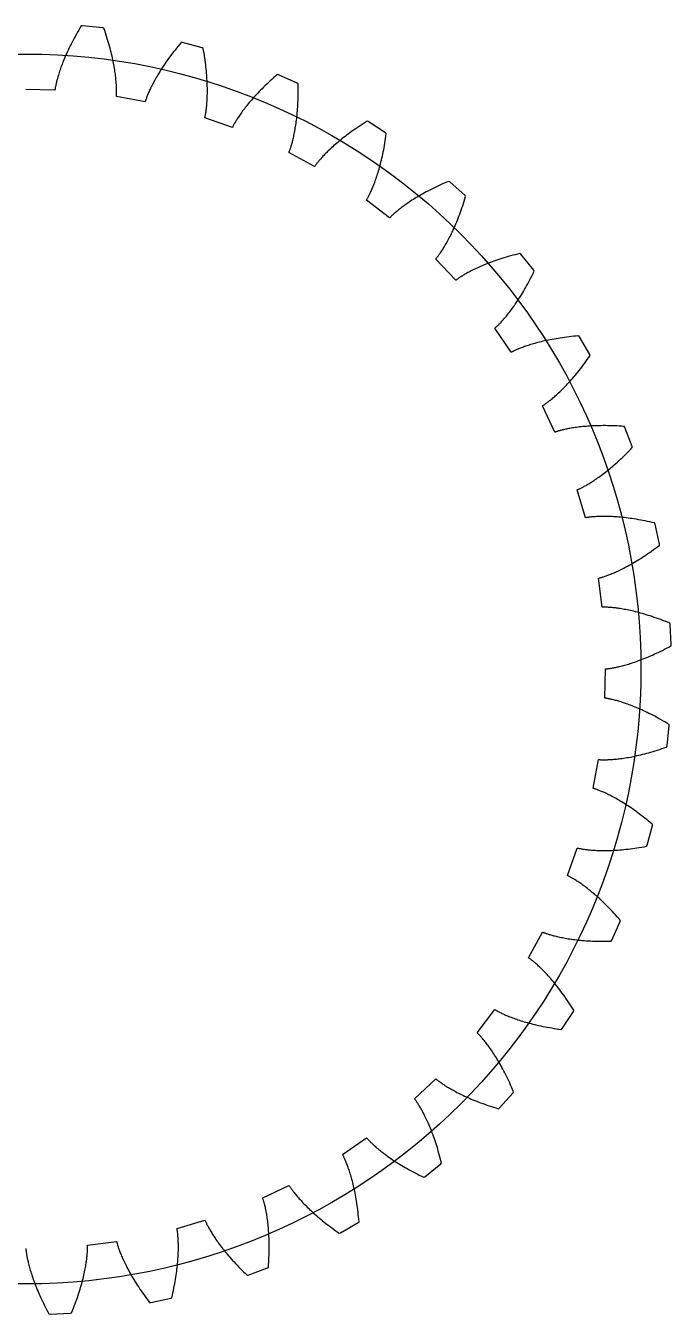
# Model space of a CAD drawing. Extents: x -15.8 to 33.6, y 149.1 to 198.4.
# Drawn here: x 8.93 to 33.6, y 149.07 to 198.35 of the extents above; entities that cross this region are included whole.
import ezdxf

# ---------------------------------------------------------------- set-up
doc = ezdxf.new("R2010")
doc.units = 0
doc.layers.get('0').update_dxf_attribs({"linetype": 'CONTINUOUS'})

msp = doc.modelspace()

# ---------------------------------------------------------------- linework, layer by layer
for points in [[(31.092, 173.751), (31.11, 173.756), (31.128, 173.757), (31.147, 173.759), (31.168, 173.761), (31.19, 173.764), (31.215, 173.767), (31.24, 173.771), (31.268, 173.775), (31.297, 173.779), (31.328, 173.784), (31.36, 173.79), (31.394, 173.796), (31.43, 173.803), (31.467, 173.81), (31.505, 173.818), (31.546, 173.827), (31.588, 173.836), (31.631, 173.847), (31.676, 173.858), (31.722, 173.869), (31.77, 173.882), (31.82, 173.895), (31.871, 173.91), (31.924, 173.925), (31.977, 173.941), (32.033, 173.959), (32.09, 173.977), (32.148, 173.996), (32.208, 174.016), (32.269, 174.038), (32.332, 174.06), (32.396, 174.084), (32.461, 174.109), (32.528, 174.135), (32.596, 174.162), (32.665, 174.19), (32.736, 174.22), (32.807, 174.251), (32.881, 174.283), (32.955, 174.316), (33.031, 174.351), (33.108, 174.387), (33.186, 174.425), (33.265, 174.464), (33.345, 174.505), (33.427, 174.547), (33.51, 174.59), (33.593, 174.635), (33.603, 174.679), (33.561, 175.461), (33.547, 175.504), (33.459, 175.54), (33.372, 175.574), (33.286, 175.607), (33.202, 175.639), (33.119, 175.669), (33.037, 175.698), (32.957, 175.726), (32.878, 175.753), (32.801, 175.778), (32.724, 175.802), (32.65, 175.825), (32.576, 175.847), (32.504, 175.868), (32.434, 175.888), (32.365, 175.907), (32.297, 175.924), (32.231, 175.941), (32.166, 175.957), (32.103, 175.971), (32.042, 175.985), (31.982, 175.998), (31.923, 176.01), (31.866, 176.021), (31.811, 176.032), (31.757, 176.041), (31.705, 176.05), (31.654, 176.058), (31.605, 176.066), (31.557, 176.072), (31.512, 176.079), (31.467, 176.084), (31.425, 176.089), (31.384, 176.093), (31.344, 176.097), (31.307, 176.101), (31.271, 176.104), (31.236, 176.106), (31.203, 176.108), (31.172, 176.11), (31.143, 176.111), (31.115, 176.112), (31.089, 176.113), (31.065, 176.113), (31.042, 176.114), (31.021, 176.114), (31.001, 176.114), (30.984, 176.113), (30.965, 176.116), (30.819, 177.218), (30.836, 177.226), (30.853, 177.23), (30.872, 177.235), (30.892, 177.241), (30.914, 177.247), (30.938, 177.254), (30.963, 177.261), (30.989, 177.269), (31.017, 177.278), (31.047, 177.288), (31.078, 177.299), (31.11, 177.31), (31.144, 177.322), (31.18, 177.335), (31.217, 177.349), (31.255, 177.364), (31.295, 177.38), (31.336, 177.397), (31.379, 177.415), (31.423, 177.434), (31.469, 177.454), (31.515, 177.475), (31.564, 177.497), (31.613, 177.521), (31.664, 177.545), (31.716, 177.571), (31.769, 177.598), (31.824, 177.626), (31.88, 177.655), (31.937, 177.686), (31.995, 177.718), (32.055, 177.751), (32.115, 177.786), (32.177, 177.822), (32.24, 177.859), (32.304, 177.898), (32.369, 177.938), (32.435, 177.98), (32.502, 178.024), (32.571, 178.068), (32.64, 178.115), (32.71, 178.162), (32.781, 178.212), (32.854, 178.263), (32.927, 178.315), (33.001, 178.37), (33.076, 178.426), (33.151, 178.483), (33.154, 178.528), (32.99, 179.294), (32.969, 179.334), (32.877, 179.355), (32.786, 179.376), (32.696, 179.395), (32.608, 179.413), (32.521, 179.43), (32.436, 179.446), (32.352, 179.461), (32.27, 179.475), (32.189, 179.488), (32.11, 179.5), (32.033, 179.511), (31.957, 179.521), (31.883, 179.531), (31.81, 179.539), (31.739, 179.547), (31.669, 179.554), (31.602, 179.56), (31.535, 179.565), (31.471, 179.57), (31.408, 179.574), (31.346, 179.577), (31.287, 179.58), (31.229, 179.582), (31.172, 179.583), (31.118, 179.585), (31.065, 179.585), (31.013, 179.585), (30.964, 179.585), (30.916, 179.584), (30.869, 179.583), (30.825, 179.582), (30.782, 179.58), (30.741, 179.578), (30.701, 179.575), (30.663, 179.573), (30.627, 179.57), (30.593, 179.567), (30.56, 179.564), (30.529, 179.561), (30.5, 179.558), (30.472, 179.554), (30.447, 179.551), (30.422, 179.548), (30.4, 179.544), (30.379, 179.541), (30.36, 179.538), (30.343, 179.535), (30.324, 179.535), (30.007, 180.6), (30.023, 180.611), (30.039, 180.618), (30.057, 180.625), (30.076, 180.634), (30.096, 180.644), (30.119, 180.654), (30.142, 180.665), (30.167, 180.678), (30.193, 180.691), (30.221, 180.705), (30.25, 180.72), (30.28, 180.737), (30.312, 180.754), (30.345, 180.773), (30.379, 180.792), (30.415, 180.813), (30.452, 180.835), (30.49, 180.858), (30.529, 180.882), (30.57, 180.908), (30.612, 180.935), (30.655, 180.963), (30.699, 180.993), (30.744, 181.023), (30.79, 181.055), (30.838, 181.089), (30.886, 181.124), (30.936, 181.16), (30.986, 181.198), (31.038, 181.237), (31.09, 181.278), (31.144, 181.32), (31.198, 181.364), (31.254, 181.409), (31.31, 181.456), (31.367, 181.504), (31.425, 181.554), (31.484, 181.606), (31.544, 181.659), (31.604, 181.714), (31.665, 181.771), (31.727, 181.829), (31.79, 181.889), (31.853, 181.95), (31.917, 182.014), (31.982, 182.079), (32.047, 182.146), (32.113, 182.215), (32.108, 182.259), (31.827, 182.99), (31.8, 183.026), (31.705, 183.033), (31.612, 183.039), (31.52, 183.044), (31.43, 183.048), (31.342, 183.052), (31.255, 183.054), (31.17, 183.056), (31.087, 183.057), (31.006, 183.057), (30.926, 183.056), (30.847, 183.055), (30.771, 183.053), (30.696, 183.051), (30.623, 183.048), (30.551, 183.044), (30.482, 183.04), (30.414, 183.035), (30.347, 183.03), (30.283, 183.025), (30.22, 183.019), (30.159, 183.013), (30.099, 183.006), (30.042, 182.999), (29.986, 182.992), (29.932, 182.984), (29.879, 182.977), (29.829, 182.969), (29.78, 182.961), (29.732, 182.952), (29.687, 182.944), (29.643, 182.936), (29.601, 182.927), (29.561, 182.919), (29.522, 182.91), (29.485, 182.902), (29.45, 182.893), (29.416, 182.885), (29.385, 182.877), (29.354, 182.869), (29.326, 182.861), (29.299, 182.854), (29.274, 182.846), (29.251, 182.839), (29.229, 182.832), (29.209, 182.826), (29.191, 182.82), (29.174, 182.814), (29.156, 182.811), (28.676, 183.814), (28.69, 183.826), (28.705, 183.836), (28.721, 183.846), (28.739, 183.858), (28.758, 183.871), (28.778, 183.884), (28.799, 183.899), (28.822, 183.915), (28.846, 183.932), (28.871, 183.951), (28.897, 183.97), (28.925, 183.991), (28.953, 184.013), (28.983, 184.037), (29.014, 184.062), (29.046, 184.088), (29.079, 184.115), (29.113, 184.144), (29.148, 184.174), (29.184, 184.206), (29.221, 184.239), (29.259, 184.273), (29.298, 184.309), (29.338, 184.347), (29.378, 184.386), (29.42, 184.426), (29.462, 184.468), (29.506, 184.512), (29.55, 184.557), (29.595, 184.604), (29.64, 184.653), (29.686, 184.703), (29.733, 184.754), (29.781, 184.808), (29.829, 184.863), (29.878, 184.919), (29.928, 184.978), (29.978, 185.038), (30.028, 185.1), (30.079, 185.164), (30.131, 185.229), (30.183, 185.296), (30.235, 185.365), (30.288, 185.436), (30.341, 185.509), (30.395, 185.583), (30.449, 185.659), (30.503, 185.738), (30.492, 185.781), (30.099, 186.459), (30.067, 186.49), (29.973, 186.482), (29.88, 186.474), (29.788, 186.464), (29.699, 186.454), (29.611, 186.444), (29.525, 186.433), (29.441, 186.421), (29.359, 186.409), (29.278, 186.396), (29.199, 186.383), (29.122, 186.37), (29.047, 186.356), (28.973, 186.342), (28.901, 186.327), (28.831, 186.313), (28.763, 186.298), (28.697, 186.282), (28.632, 186.267), (28.569, 186.252), (28.508, 186.236), (28.449, 186.22), (28.391, 186.204), (28.335, 186.188), (28.281, 186.173), (28.229, 186.157), (28.178, 186.141), (28.129, 186.125), (28.082, 186.109), (28.037, 186.094), (27.993, 186.079), (27.951, 186.063), (27.911, 186.048), (27.872, 186.034), (27.835, 186.019), (27.8, 186.005), (27.767, 185.991), (27.735, 185.978), (27.705, 185.965), (27.677, 185.952), (27.65, 185.94), (27.624, 185.929), (27.601, 185.917), (27.579, 185.907), (27.559, 185.897), (27.54, 185.887), (27.523, 185.878), (27.507, 185.87), (27.489, 185.864), (26.859, 186.78), (26.87, 186.794), (26.884, 186.806), (26.898, 186.819), (26.914, 186.833), (26.93, 186.848), (26.948, 186.865), (26.967, 186.883), (26.987, 186.902), (27.008, 186.923), (27.03, 186.945), (27.053, 186.969), (27.076, 186.994), (27.101, 187.02), (27.127, 187.048), (27.153, 187.077), (27.181, 187.108), (27.209, 187.14), (27.238, 187.174), (27.268, 187.209), (27.299, 187.246), (27.33, 187.285), (27.362, 187.325), (27.395, 187.366), (27.429, 187.41), (27.463, 187.454), (27.498, 187.501), (27.533, 187.549), (27.569, 187.599), (27.605, 187.651), (27.642, 187.704), (27.68, 187.759), (27.718, 187.815), (27.756, 187.874), (27.794, 187.934), (27.834, 187.996), (27.873, 188.06), (27.913, 188.125), (27.953, 188.192), (27.993, 188.261), (28.033, 188.332), (28.074, 188.405), (28.115, 188.479), (28.156, 188.556), (28.197, 188.634), (28.238, 188.714), (28.28, 188.796), (28.321, 188.88), (28.362, 188.965), (28.344, 189.006), (27.851, 189.615), (27.814, 189.641), (27.722, 189.618), (27.631, 189.595), (27.543, 189.571), (27.456, 189.547), (27.371, 189.523), (27.288, 189.499), (27.206, 189.474), (27.127, 189.449), (27.049, 189.424), (26.973, 189.399), (26.899, 189.374), (26.827, 189.348), (26.757, 189.323), (26.688, 189.297), (26.621, 189.272), (26.556, 189.246), (26.493, 189.221), (26.431, 189.196), (26.372, 189.171), (26.314, 189.146), (26.258, 189.121), (26.203, 189.096), (26.15, 189.072), (26.099, 189.047), (26.05, 189.024), (26.003, 189), (25.957, 188.977), (25.913, 188.954), (25.871, 188.932), (25.83, 188.91), (25.791, 188.888), (25.753, 188.867), (25.718, 188.846), (25.683, 188.826), (25.651, 188.807), (25.62, 188.788), (25.591, 188.77), (25.563, 188.752), (25.537, 188.735), (25.512, 188.719), (25.489, 188.704), (25.468, 188.689), (25.448, 188.675), (25.429, 188.662), (25.412, 188.65), (25.397, 188.638), (25.382, 188.627), (25.366, 188.619), (24.6, 189.425), (24.609, 189.441), (24.62, 189.454), (24.632, 189.469), (24.646, 189.486), (24.66, 189.504), (24.675, 189.523), (24.69, 189.544), (24.707, 189.566), (24.724, 189.59), (24.743, 189.615), (24.762, 189.642), (24.781, 189.67), (24.802, 189.7), (24.823, 189.731), (24.844, 189.765), (24.867, 189.799), (24.89, 189.836), (24.913, 189.873), (24.937, 189.913), (24.962, 189.954), (24.987, 189.997), (25.012, 190.042), (25.038, 190.088), (25.064, 190.136), (25.091, 190.186), (25.118, 190.237), (25.145, 190.29), (25.173, 190.345), (25.201, 190.402), (25.229, 190.46), (25.257, 190.52), (25.286, 190.582), (25.315, 190.646), (25.343, 190.711), (25.372, 190.778), (25.401, 190.847), (25.43, 190.918), (25.459, 190.991), (25.488, 191.065), (25.517, 191.142), (25.546, 191.22), (25.575, 191.3), (25.603, 191.382), (25.632, 191.465), (25.66, 191.551), (25.688, 191.638), (25.716, 191.728), (25.743, 191.819), (25.719, 191.856), (25.136, 192.38), (25.096, 192.4), (25.008, 192.363), (24.922, 192.326), (24.839, 192.289), (24.757, 192.252), (24.676, 192.215), (24.598, 192.177), (24.522, 192.14), (24.447, 192.103), (24.374, 192.066), (24.303, 192.03), (24.234, 191.993), (24.167, 191.957), (24.101, 191.92), (24.037, 191.885), (23.975, 191.849), (23.915, 191.814), (23.856, 191.779), (23.8, 191.744), (23.745, 191.71), (23.691, 191.676), (23.64, 191.643), (23.59, 191.61), (23.542, 191.577), (23.495, 191.546), (23.45, 191.514), (23.407, 191.484), (23.365, 191.454), (23.325, 191.424), (23.287, 191.395), (23.25, 191.367), (23.215, 191.34), (23.181, 191.313), (23.149, 191.287), (23.119, 191.262), (23.09, 191.238), (23.062, 191.215), (23.036, 191.192), (23.011, 191.17), (22.988, 191.149), (22.966, 191.13), (22.946, 191.111), (22.927, 191.093), (22.91, 191.076), (22.893, 191.06), (22.878, 191.045), (22.865, 191.031), (22.853, 191.019), (22.837, 191.008), (21.955, 191.684), (21.961, 191.701), (21.97, 191.716), (21.98, 191.733), (21.991, 191.751), (22.002, 191.771), (22.013, 191.792), (22.026, 191.815), (22.039, 191.84), (22.052, 191.866), (22.066, 191.894), (22.081, 191.923), (22.096, 191.954), (22.111, 191.987), (22.127, 192.022), (22.143, 192.058), (22.16, 192.095), (22.177, 192.135), (22.194, 192.176), (22.212, 192.219), (22.229, 192.263), (22.247, 192.31), (22.266, 192.358), (22.284, 192.407), (22.302, 192.459), (22.321, 192.512), (22.34, 192.567), (22.358, 192.624), (22.377, 192.682), (22.396, 192.743), (22.414, 192.805), (22.433, 192.868), (22.452, 192.934), (22.47, 193.001), (22.488, 193.071), (22.506, 193.141), (22.524, 193.214), (22.541, 193.289), (22.559, 193.365), (22.576, 193.443), (22.592, 193.523), (22.609, 193.605), (22.624, 193.688), (22.64, 193.774), (22.655, 193.861), (22.669, 193.95), (22.683, 194.04), (22.697, 194.133), (22.709, 194.227), (22.68, 194.26), (22.022, 194.686), (21.979, 194.7), (21.899, 194.65), (21.82, 194.6), (21.743, 194.55), (21.667, 194.5), (21.594, 194.451), (21.523, 194.402), (21.453, 194.354), (21.385, 194.305), (21.319, 194.258), (21.254, 194.21), (21.192, 194.163), (21.131, 194.117), (21.072, 194.071), (21.014, 194.025), (20.959, 193.98), (20.905, 193.936), (20.852, 193.892), (20.802, 193.849), (20.753, 193.807), (20.705, 193.765), (20.66, 193.724), (20.616, 193.684), (20.573, 193.644), (20.532, 193.606), (20.493, 193.568), (20.455, 193.531), (20.418, 193.494), (20.383, 193.459), (20.35, 193.425), (20.318, 193.391), (20.288, 193.359), (20.259, 193.327), (20.231, 193.296), (20.205, 193.267), (20.18, 193.238), (20.156, 193.211), (20.134, 193.185), (20.113, 193.159), (20.093, 193.135), (20.075, 193.112), (20.058, 193.09), (20.042, 193.07), (20.027, 193.05), (20.014, 193.032), (20.001, 193.015), (19.99, 192.999), (19.98, 192.985), (19.967, 192.972), (18.989, 193.501), (18.993, 193.519), (18.999, 193.536), (19.006, 193.554), (19.014, 193.573), (19.022, 193.595), (19.03, 193.618), (19.039, 193.642), (19.048, 193.669), (19.057, 193.696), (19.066, 193.726), (19.076, 193.757), (19.086, 193.791), (19.096, 193.825), (19.106, 193.862), (19.117, 193.9), (19.127, 193.94), (19.138, 193.981), (19.148, 194.025), (19.159, 194.07), (19.17, 194.116), (19.18, 194.165), (19.191, 194.215), (19.201, 194.267), (19.211, 194.321), (19.221, 194.376), (19.231, 194.434), (19.241, 194.493), (19.25, 194.553), (19.259, 194.616), (19.268, 194.68), (19.276, 194.746), (19.284, 194.814), (19.292, 194.883), (19.299, 194.954), (19.306, 195.027), (19.312, 195.102), (19.317, 195.178), (19.323, 195.256), (19.327, 195.336), (19.331, 195.418), (19.334, 195.501), (19.337, 195.586), (19.339, 195.672), (19.34, 195.761), (19.34, 195.851), (19.34, 195.943), (19.339, 196.036), (19.337, 196.131), (19.302, 196.159), (18.586, 196.477), (18.541, 196.484), (18.47, 196.422), (18.399, 196.36), (18.331, 196.299), (18.265, 196.238), (18.2, 196.178), (18.137, 196.119), (18.076, 196.06), (18.016, 196.001), (17.958, 195.944), (17.902, 195.887), (17.848, 195.831), (17.795, 195.775), (17.744, 195.721), (17.694, 195.667), (17.646, 195.614), (17.6, 195.561), (17.555, 195.51), (17.511, 195.46), (17.47, 195.41), (17.429, 195.361), (17.391, 195.314), (17.353, 195.267), (17.318, 195.221), (17.283, 195.177), (17.25, 195.133), (17.218, 195.091), (17.188, 195.049), (17.159, 195.009), (17.132, 194.97), (17.105, 194.932), (17.08, 194.895), (17.057, 194.859), (17.034, 194.824), (17.013, 194.791), (16.993, 194.759), (16.974, 194.728), (16.956, 194.699), (16.939, 194.67), (16.923, 194.643), (16.909, 194.618), (16.895, 194.594), (16.883, 194.571), (16.871, 194.549), (16.861, 194.529), (16.851, 194.51), (16.843, 194.493), (16.835, 194.477), (16.824, 194.462), (15.776, 194.832), (15.776, 194.851), (15.78, 194.868), (15.784, 194.887), (15.789, 194.907), (15.793, 194.93), (15.798, 194.954), (15.802, 194.979), (15.807, 195.007), (15.812, 195.036), (15.817, 195.067), (15.821, 195.099), (15.826, 195.133), (15.83, 195.169), (15.835, 195.207), (15.839, 195.246), (15.843, 195.287), (15.847, 195.33), (15.851, 195.374), (15.854, 195.42), (15.858, 195.468), (15.86, 195.518), (15.863, 195.569), (15.865, 195.622), (15.867, 195.677), (15.868, 195.733), (15.869, 195.791), (15.869, 195.851), (15.869, 195.912), (15.868, 195.975), (15.866, 196.04), (15.864, 196.107), (15.862, 196.175), (15.858, 196.245), (15.854, 196.316), (15.849, 196.389), (15.844, 196.464), (15.838, 196.54), (15.83, 196.618), (15.822, 196.697), (15.813, 196.779), (15.804, 196.861), (15.793, 196.946), (15.781, 197.032), (15.769, 197.119), (15.755, 197.208), (15.74, 197.299), (15.724, 197.391), (15.707, 197.484), (15.669, 197.507), (14.912, 197.709), (14.867, 197.708), (14.805, 197.636), (14.746, 197.564), (14.688, 197.493), (14.632, 197.422), (14.577, 197.353), (14.524, 197.284), (14.473, 197.216), (14.423, 197.149), (14.375, 197.084), (14.329, 197.019), (14.284, 196.955), (14.24, 196.892), (14.198, 196.83), (14.158, 196.769), (14.119, 196.709), (14.081, 196.65), (14.045, 196.592), (14.01, 196.535), (13.976, 196.48), (13.944, 196.426), (13.913, 196.373), (13.884, 196.321), (13.855, 196.27), (13.828, 196.22), (13.803, 196.172), (13.778, 196.125), (13.755, 196.08), (13.732, 196.035), (13.711, 195.992), (13.691, 195.95), (13.672, 195.91), (13.654, 195.871), (13.638, 195.833), (13.622, 195.797), (13.607, 195.762), (13.593, 195.729), (13.58, 195.697), (13.568, 195.666), (13.557, 195.637), (13.546, 195.61), (13.537, 195.584), (13.528, 195.559), (13.52, 195.536), (13.513, 195.515), (13.506, 195.495), (13.5, 195.476), (13.495, 195.459), (13.487, 195.443), (12.393, 195.644), (12.391, 195.663), (12.393, 195.68), (12.394, 195.699), (12.395, 195.72), (12.396, 195.743), (12.396, 195.768), (12.397, 195.794), (12.397, 195.821), (12.397, 195.851), (12.397, 195.882), (12.397, 195.915), (12.396, 195.949), (12.395, 195.986), (12.393, 196.023), (12.392, 196.063), (12.389, 196.104), (12.386, 196.147), (12.383, 196.191), (12.379, 196.237), (12.375, 196.285), (12.37, 196.335), (12.364, 196.386), (12.358, 196.438), (12.351, 196.493), (12.344, 196.548), (12.335, 196.606), (12.326, 196.665), (12.316, 196.726), (12.306, 196.788), (12.294, 196.852), (12.282, 196.917), (12.268, 196.984), (12.254, 197.052), (12.239, 197.122), (12.223, 197.193), (12.206, 197.266), (12.187, 197.341), (12.168, 197.416), (12.148, 197.494), (12.126, 197.573), (12.104, 197.653), (12.08, 197.734), (12.055, 197.817), (12.029, 197.902), (12.001, 197.987), (11.973, 198.075), (11.942, 198.163), (11.911, 198.253), (11.869, 198.269), (11.09, 198.35), (11.046, 198.343), (10.997, 198.261), (10.949, 198.181), (10.903, 198.102), (10.859, 198.023), (10.816, 197.946), (10.774, 197.87), (10.734, 197.795), (10.695, 197.721), (10.658, 197.649), (10.622, 197.577), (10.588, 197.507), (10.555, 197.438), (10.523, 197.37), (10.492, 197.304), (10.463, 197.238), (10.435, 197.174), (10.408, 197.112), (10.383, 197.05), (10.358, 196.99), (10.335, 196.932), (10.313, 196.874), (10.292, 196.818), (10.272, 196.764), (10.253, 196.711), (10.235, 196.659), (10.218, 196.609), (10.202, 196.56), (10.187, 196.513), (10.173, 196.467), (10.16, 196.423), (10.147, 196.38), (10.136, 196.338), (10.125, 196.299), (10.115, 196.26), (10.106, 196.224), (10.097, 196.188), (10.09, 196.155), (10.082, 196.123), (10.076, 196.092), (10.07, 196.063), (10.065, 196.036), (10.06, 196.011), (10.055, 195.987), (10.052, 195.964), (10.048, 195.943), (10.045, 195.924), (10.043, 195.907), (10.037, 195.889), (8.926, 195.917)], [(8.926, 151.585), (8.931, 151.567), (8.932, 151.549), (8.934, 151.53), (8.937, 151.509), (8.939, 151.486), (8.942, 151.462), (8.946, 151.436), (8.95, 151.409), (8.954, 151.38), (8.959, 151.349), (8.965, 151.316), (8.971, 151.283), (8.978, 151.247), (8.985, 151.21), (8.993, 151.171), (9.002, 151.131), (9.011, 151.089), (9.022, 151.046), (9.033, 151.001), (9.044, 150.954), (9.057, 150.906), (9.071, 150.857), (9.085, 150.806), (9.1, 150.753), (9.117, 150.699), (9.134, 150.644), (9.152, 150.587), (9.171, 150.528), (9.192, 150.469), (9.213, 150.407), (9.235, 150.345), (9.259, 150.281), (9.284, 150.216), (9.31, 150.149), (9.337, 150.081), (9.365, 150.012), (9.395, 149.941), (9.426, 149.869), (9.458, 149.796), (9.491, 149.721), (9.526, 149.646), (9.562, 149.569), (9.6, 149.491), (9.639, 149.412), (9.68, 149.331), (9.722, 149.25), (9.765, 149.167), (9.81, 149.083), (9.854, 149.074), (10.637, 149.116), (10.679, 149.13), (10.715, 149.218), (10.749, 149.305), (10.782, 149.39), (10.814, 149.475), (10.844, 149.557), (10.874, 149.639), (10.901, 149.719), (10.928, 149.798), (10.953, 149.876), (10.978, 149.952), (11.001, 150.027), (11.023, 150.1), (11.043, 150.172), (11.063, 150.243), (11.082, 150.312), (11.099, 150.379), (11.116, 150.446), (11.132, 150.51), (11.146, 150.573), (11.16, 150.635), (11.173, 150.695), (11.185, 150.753), (11.196, 150.81), (11.207, 150.866), (11.216, 150.92), (11.225, 150.972), (11.233, 151.023), (11.241, 151.072), (11.248, 151.119), (11.254, 151.165), (11.259, 151.209), (11.264, 151.252), (11.269, 151.293), (11.272, 151.332), (11.276, 151.37), (11.279, 151.406), (11.281, 151.44), (11.283, 151.473), (11.285, 151.504), (11.286, 151.534), (11.287, 151.561), (11.288, 151.588), (11.289, 151.612), (11.289, 151.635), (11.289, 151.656), (11.289, 151.675), (11.288, 151.693), (11.291, 151.711), (12.393, 151.857), (12.401, 151.84), (12.405, 151.823), (12.41, 151.805), (12.416, 151.784), (12.422, 151.762), (12.429, 151.739), (12.436, 151.714), (12.445, 151.688), (12.454, 151.659), (12.463, 151.63), (12.474, 151.599), (12.485, 151.566), (12.497, 151.532), (12.511, 151.497), (12.525, 151.46), (12.54, 151.421), (12.555, 151.381), (12.572, 151.34), (12.59, 151.297), (12.609, 151.253), (12.629, 151.208), (12.65, 151.161), (12.672, 151.113), (12.696, 151.063), (12.72, 151.013), (12.746, 150.961), (12.773, 150.907), (12.801, 150.853), (12.83, 150.797), (12.861, 150.74), (12.893, 150.681), (12.926, 150.622), (12.961, 150.561), (12.997, 150.5), (13.034, 150.437), (13.073, 150.373), (13.114, 150.307), (13.155, 150.241), (13.199, 150.174), (13.243, 150.106), (13.29, 150.037), (13.337, 149.966), (13.387, 149.895), (13.438, 149.823), (13.491, 149.75), (13.545, 149.676), (13.601, 149.601), (13.658, 149.525), (13.703, 149.523), (14.469, 149.687), (14.509, 149.707), (14.531, 149.8), (14.551, 149.891), (14.57, 149.981), (14.588, 150.069), (14.605, 150.155), (14.621, 150.241), (14.636, 150.324), (14.65, 150.406), (14.663, 150.487), (14.675, 150.566), (14.686, 150.644), (14.696, 150.719), (14.706, 150.794), (14.714, 150.867), (14.722, 150.938), (14.729, 151.007), (14.735, 151.075), (14.74, 151.141), (14.745, 151.206), (14.749, 151.269), (14.752, 151.33), (14.755, 151.39), (14.757, 151.448), (14.759, 151.504), (14.76, 151.559), (14.76, 151.612), (14.76, 151.663), (14.76, 151.713), (14.759, 151.761), (14.758, 151.807), (14.757, 151.852), (14.755, 151.895), (14.753, 151.936), (14.751, 151.975), (14.748, 152.013), (14.745, 152.049), (14.742, 152.084), (14.739, 152.116), (14.736, 152.147), (14.733, 152.177), (14.729, 152.204), (14.726, 152.23), (14.723, 152.254), (14.719, 152.277), (14.716, 152.297), (14.713, 152.316), (14.71, 152.334), (14.71, 152.353), (15.776, 152.669), (15.786, 152.654), (15.793, 152.638), (15.801, 152.62), (15.809, 152.601), (15.819, 152.58), (15.829, 152.558), (15.84, 152.535), (15.853, 152.51), (15.866, 152.483), (15.88, 152.456), (15.896, 152.427), (15.912, 152.396), (15.929, 152.364), (15.948, 152.331), (15.967, 152.297), (15.988, 152.261), (16.01, 152.225), (16.033, 152.186), (16.058, 152.147), (16.083, 152.107), (16.11, 152.065), (16.138, 152.022), (16.168, 151.978), (16.198, 151.933), (16.231, 151.886), (16.264, 151.839), (16.299, 151.79), (16.335, 151.741), (16.373, 151.69), (16.412, 151.639), (16.453, 151.586), (16.495, 151.533), (16.539, 151.478), (16.584, 151.423), (16.631, 151.366), (16.679, 151.309), (16.729, 151.251), (16.781, 151.192), (16.834, 151.133), (16.889, 151.072), (16.946, 151.011), (17.004, 150.949), (17.064, 150.887), (17.125, 150.823), (17.189, 150.759), (17.254, 150.695), (17.321, 150.63), (17.39, 150.564), (17.434, 150.568), (18.165, 150.85), (18.201, 150.877), (18.208, 150.971), (18.214, 151.065), (18.219, 151.156), (18.223, 151.246), (18.227, 151.334), (18.229, 151.421), (18.231, 151.506), (18.232, 151.589), (18.232, 151.671), (18.231, 151.751), (18.23, 151.829), (18.228, 151.906), (18.226, 151.981), (18.223, 152.054), (18.219, 152.125), (18.215, 152.195), (18.21, 152.263), (18.205, 152.329), (18.2, 152.394), (18.194, 152.457), (18.188, 152.518), (18.181, 152.577), (18.174, 152.635), (18.167, 152.691), (18.159, 152.745), (18.152, 152.797), (18.144, 152.848), (18.136, 152.897), (18.127, 152.944), (18.119, 152.99), (18.111, 153.034), (18.102, 153.076), (18.094, 153.116), (18.085, 153.155), (18.077, 153.192), (18.068, 153.227), (18.06, 153.26), (18.052, 153.292), (18.044, 153.322), (18.036, 153.351), (18.029, 153.377), (18.021, 153.402), (18.014, 153.426), (18.007, 153.447), (18.001, 153.467), (17.995, 153.486), (17.989, 153.502), (17.986, 153.521), (18.989, 154), (19.002, 153.987), (19.011, 153.972), (19.021, 153.955), (19.033, 153.938), (19.046, 153.919), (19.059, 153.899), (19.074, 153.877), (19.09, 153.855), (19.107, 153.831), (19.126, 153.806), (19.146, 153.779), (19.166, 153.752), (19.189, 153.723), (19.212, 153.694), (19.237, 153.663), (19.263, 153.631), (19.29, 153.598), (19.319, 153.564), (19.349, 153.529), (19.381, 153.493), (19.414, 153.456), (19.449, 153.418), (19.485, 153.379), (19.522, 153.339), (19.561, 153.298), (19.602, 153.257), (19.644, 153.214), (19.687, 153.171), (19.732, 153.127), (19.779, 153.082), (19.828, 153.036), (19.878, 152.99), (19.929, 152.943), (19.983, 152.896), (20.038, 152.847), (20.095, 152.798), (20.153, 152.749), (20.213, 152.699), (20.275, 152.648), (20.339, 152.597), (20.404, 152.546), (20.471, 152.494), (20.54, 152.441), (20.611, 152.388), (20.684, 152.335), (20.758, 152.281), (20.834, 152.228), (20.913, 152.173), (20.956, 152.185), (21.634, 152.577), (21.666, 152.609), (21.658, 152.704), (21.649, 152.797), (21.639, 152.888), (21.629, 152.978), (21.619, 153.065), (21.608, 153.151), (21.596, 153.236), (21.584, 153.318), (21.571, 153.399), (21.558, 153.478), (21.545, 153.555), (21.531, 153.63), (21.517, 153.703), (21.502, 153.775), (21.488, 153.845), (21.473, 153.913), (21.458, 153.98), (21.442, 154.045), (21.427, 154.108), (21.411, 154.169), (21.395, 154.228), (21.379, 154.286), (21.364, 154.341), (21.348, 154.396), (21.332, 154.448), (21.316, 154.499), (21.3, 154.547), (21.285, 154.594), (21.269, 154.64), (21.254, 154.684), (21.238, 154.725), (21.224, 154.766), (21.209, 154.804), (21.194, 154.841), (21.18, 154.876), (21.167, 154.91), (21.153, 154.941), (21.14, 154.972), (21.128, 155), (21.115, 155.027), (21.104, 155.052), (21.092, 155.076), (21.082, 155.098), (21.072, 155.118), (21.062, 155.137), (21.053, 155.154), (21.045, 155.17), (21.039, 155.187), (21.955, 155.818), (21.969, 155.806), (21.981, 155.793), (21.994, 155.778), (22.008, 155.763), (22.023, 155.746), (22.04, 155.728), (22.058, 155.71), (22.078, 155.69), (22.098, 155.669), (22.12, 155.647), (22.144, 155.624), (22.169, 155.6), (22.195, 155.575), (22.223, 155.55), (22.252, 155.523), (22.283, 155.496), (22.315, 155.467), (22.349, 155.438), (22.384, 155.408), (22.421, 155.378), (22.46, 155.346), (22.5, 155.314), (22.541, 155.281), (22.585, 155.248), (22.63, 155.214), (22.676, 155.179), (22.724, 155.144), (22.774, 155.108), (22.826, 155.071), (22.879, 155.034), (22.934, 154.997), (22.991, 154.959), (23.049, 154.921), (23.109, 154.882), (23.171, 154.843), (23.235, 154.804), (23.3, 154.764), (23.367, 154.724), (23.436, 154.684), (23.507, 154.643), (23.58, 154.602), (23.655, 154.561), (23.731, 154.52), (23.809, 154.479), (23.889, 154.438), (23.971, 154.397), (24.055, 154.355), (24.14, 154.314), (24.181, 154.332), (24.79, 154.826), (24.816, 154.862), (24.793, 154.955), (24.77, 155.045), (24.746, 155.134), (24.723, 155.221), (24.698, 155.306), (24.674, 155.389), (24.649, 155.47), (24.624, 155.55), (24.599, 155.627), (24.574, 155.703), (24.549, 155.777), (24.523, 155.85), (24.498, 155.92), (24.472, 155.989), (24.447, 156.055), (24.422, 156.12), (24.396, 156.184), (24.371, 156.245), (24.346, 156.305), (24.321, 156.363), (24.296, 156.419), (24.271, 156.473), (24.247, 156.526), (24.223, 156.577), (24.199, 156.626), (24.175, 156.674), (24.152, 156.72), (24.129, 156.764), (24.107, 156.806), (24.085, 156.847), (24.063, 156.886), (24.042, 156.923), (24.022, 156.959), (24.001, 156.993), (23.982, 157.026), (23.963, 157.056), (23.945, 157.086), (23.927, 157.114), (23.911, 157.14), (23.894, 157.164), (23.879, 157.187), (23.864, 157.209), (23.85, 157.229), (23.837, 157.247), (23.825, 157.264), (23.813, 157.28), (23.803, 157.294), (23.794, 157.311), (24.6, 158.077), (24.616, 158.068), (24.629, 158.056), (24.644, 158.044), (24.661, 158.031), (24.679, 158.017), (24.698, 158.002), (24.719, 157.986), (24.741, 157.969), (24.765, 157.952), (24.79, 157.934), (24.817, 157.915), (24.845, 157.895), (24.875, 157.875), (24.907, 157.854), (24.94, 157.832), (24.974, 157.81), (25.011, 157.787), (25.049, 157.764), (25.088, 157.74), (25.129, 157.715), (25.172, 157.69), (25.217, 157.664), (25.263, 157.639), (25.311, 157.612), (25.361, 157.586), (25.412, 157.559), (25.465, 157.531), (25.52, 157.504), (25.577, 157.476), (25.635, 157.448), (25.695, 157.419), (25.757, 157.391), (25.821, 157.362), (25.886, 157.333), (25.953, 157.304), (26.023, 157.275), (26.093, 157.246), (26.166, 157.217), (26.241, 157.188), (26.317, 157.159), (26.395, 157.131), (26.475, 157.102), (26.557, 157.073), (26.641, 157.045), (26.726, 157.017), (26.813, 156.989), (26.903, 156.961), (26.994, 156.934), (27.031, 156.958), (27.555, 157.541), (27.575, 157.581), (27.538, 157.668), (27.501, 157.754), (27.464, 157.838), (27.427, 157.92), (27.39, 158), (27.353, 158.078), (27.315, 158.155), (27.278, 158.23), (27.242, 158.302), (27.205, 158.373), (27.168, 158.443), (27.132, 158.51), (27.096, 158.576), (27.06, 158.639), (27.024, 158.701), (26.989, 158.762), (26.954, 158.82), (26.919, 158.877), (26.885, 158.932), (26.851, 158.985), (26.818, 159.037), (26.785, 159.087), (26.753, 159.135), (26.721, 159.181), (26.689, 159.226), (26.659, 159.27), (26.629, 159.311), (26.599, 159.351), (26.57, 159.389), (26.542, 159.426), (26.515, 159.461), (26.488, 159.495), (26.462, 159.527), (26.437, 159.558), (26.413, 159.587), (26.39, 159.614), (26.367, 159.64), (26.345, 159.665), (26.325, 159.688), (26.305, 159.71), (26.286, 159.73), (26.268, 159.749), (26.251, 159.767), (26.235, 159.783), (26.22, 159.798), (26.207, 159.812), (26.194, 159.824), (26.183, 159.839), (26.859, 160.722), (26.876, 160.715), (26.891, 160.706), (26.908, 160.696), (26.926, 160.686), (26.946, 160.675), (26.967, 160.663), (26.99, 160.651), (27.015, 160.638), (27.041, 160.624), (27.069, 160.61), (27.098, 160.596), (27.13, 160.581), (27.162, 160.565), (27.197, 160.55), (27.233, 160.533), (27.27, 160.517), (27.31, 160.5), (27.351, 160.482), (27.394, 160.465), (27.438, 160.447), (27.485, 160.429), (27.533, 160.411), (27.582, 160.393), (27.634, 160.374), (27.687, 160.356), (27.742, 160.337), (27.799, 160.318), (27.857, 160.3), (27.918, 160.281), (27.98, 160.262), (28.043, 160.244), (28.109, 160.225), (28.176, 160.207), (28.246, 160.188), (28.317, 160.17), (28.389, 160.153), (28.464, 160.135), (28.54, 160.118), (28.618, 160.101), (28.698, 160.084), (28.78, 160.068), (28.863, 160.052), (28.949, 160.037), (29.036, 160.022), (29.125, 160.007), (29.215, 159.993), (29.308, 159.98), (29.402, 159.967), (29.435, 159.997), (29.862, 160.655), (29.875, 160.697), (29.825, 160.778), (29.775, 160.857), (29.725, 160.934), (29.676, 161.009), (29.626, 161.082), (29.577, 161.154), (29.529, 161.224), (29.481, 161.292), (29.433, 161.358), (29.385, 161.422), (29.338, 161.485), (29.292, 161.546), (29.246, 161.605), (29.2, 161.662), (29.155, 161.718), (29.111, 161.772), (29.067, 161.824), (29.024, 161.875), (28.982, 161.924), (28.94, 161.971), (28.899, 162.017), (28.859, 162.061), (28.82, 162.104), (28.781, 162.145), (28.743, 162.184), (28.706, 162.222), (28.67, 162.258), (28.634, 162.293), (28.6, 162.327), (28.566, 162.358), (28.534, 162.389), (28.502, 162.418), (28.472, 162.446), (28.442, 162.472), (28.414, 162.497), (28.386, 162.52), (28.36, 162.543), (28.334, 162.564), (28.31, 162.583), (28.287, 162.602), (28.265, 162.619), (28.245, 162.635), (28.225, 162.649), (28.207, 162.663), (28.19, 162.675), (28.174, 162.687), (28.16, 162.697), (28.147, 162.71), (28.676, 163.687), (28.694, 163.684), (28.711, 163.677), (28.729, 163.67), (28.748, 163.663), (28.77, 163.655), (28.793, 163.647), (28.817, 163.638), (28.844, 163.629), (28.872, 163.62), (28.901, 163.61), (28.933, 163.601), (28.966, 163.591), (29, 163.581), (29.037, 163.57), (29.075, 163.56), (29.115, 163.549), (29.156, 163.539), (29.2, 163.528), (29.245, 163.518), (29.292, 163.507), (29.34, 163.496), (29.39, 163.486), (29.442, 163.476), (29.496, 163.465), (29.552, 163.455), (29.609, 163.446), (29.668, 163.436), (29.729, 163.427), (29.791, 163.418), (29.855, 163.409), (29.921, 163.4), (29.989, 163.392), (30.058, 163.385), (30.129, 163.378), (30.202, 163.371), (30.277, 163.365), (30.353, 163.359), (30.431, 163.354), (30.511, 163.349), (30.593, 163.346), (30.676, 163.342), (30.761, 163.34), (30.848, 163.338), (30.936, 163.337), (31.026, 163.336), (31.118, 163.337), (31.211, 163.338), (31.306, 163.34), (31.335, 163.375), (31.653, 164.091), (31.659, 164.135), (31.597, 164.207), (31.535, 164.277), (31.474, 164.345), (31.413, 164.412), (31.353, 164.477), (31.294, 164.54), (31.235, 164.601), (31.176, 164.66), (31.119, 164.718), (31.062, 164.775), (31.006, 164.829), (30.95, 164.882), (30.896, 164.933), (30.842, 164.983), (30.789, 165.031), (30.737, 165.077), (30.685, 165.122), (30.635, 165.165), (30.585, 165.207), (30.537, 165.247), (30.489, 165.286), (30.442, 165.323), (30.397, 165.359), (30.352, 165.393), (30.308, 165.426), (30.266, 165.458), (30.224, 165.488), (30.184, 165.517), (30.145, 165.545), (30.107, 165.571), (30.07, 165.596), (30.034, 165.62), (29.999, 165.642), (29.966, 165.664), (29.934, 165.684), (29.903, 165.703), (29.874, 165.721), (29.845, 165.737), (29.819, 165.753), (29.793, 165.768), (29.769, 165.781), (29.746, 165.794), (29.724, 165.805), (29.704, 165.816), (29.685, 165.825), (29.668, 165.834), (29.652, 165.842), (29.637, 165.853), (30.007, 166.901), (30.026, 166.9), (30.043, 166.896), (30.062, 166.892), (30.082, 166.888), (30.105, 166.883), (30.129, 166.879), (30.154, 166.874), (30.182, 166.869), (30.211, 166.865), (30.242, 166.86), (30.274, 166.855), (30.308, 166.851), (30.344, 166.846), (30.382, 166.842), (30.421, 166.837), (30.462, 166.833), (30.505, 166.829), (30.549, 166.826), (30.595, 166.822), (30.643, 166.819), (30.693, 166.816), (30.744, 166.814), (30.797, 166.812), (30.852, 166.81), (30.908, 166.809), (30.966, 166.808), (31.026, 166.808), (31.087, 166.808), (31.151, 166.809), (31.215, 166.81), (31.282, 166.812), (31.35, 166.815), (31.42, 166.818), (31.491, 166.822), (31.564, 166.827), (31.639, 166.833), (31.715, 166.839), (31.793, 166.846), (31.873, 166.854), (31.954, 166.863), (32.036, 166.873), (32.121, 166.884), (32.207, 166.895), (32.294, 166.908), (32.383, 166.922), (32.474, 166.936), (32.566, 166.952), (32.659, 166.969), (32.682, 167.008), (32.884, 167.765), (32.883, 167.81), (32.811, 167.871), (32.739, 167.931), (32.668, 167.989), (32.597, 168.045), (32.528, 168.099), (32.459, 168.152), (32.391, 168.203), (32.325, 168.253), (32.259, 168.301), (32.194, 168.348), (32.13, 168.393), (32.067, 168.436), (32.005, 168.478), (31.944, 168.519), (31.884, 168.558), (31.825, 168.596), (31.767, 168.632), (31.711, 168.667), (31.655, 168.7), (31.601, 168.732), (31.548, 168.763), (31.496, 168.793), (31.445, 168.821), (31.396, 168.848), (31.347, 168.874), (31.3, 168.898), (31.255, 168.922), (31.21, 168.944), (31.167, 168.965), (31.125, 168.985), (31.085, 169.004), (31.046, 169.022), (31.008, 169.039), (30.972, 169.055), (30.937, 169.07), (30.904, 169.084), (30.872, 169.097), (30.841, 169.109), (30.812, 169.12), (30.785, 169.13), (30.759, 169.14), (30.734, 169.149), (30.711, 169.157), (30.69, 169.164), (30.67, 169.17), (30.651, 169.176), (30.634, 169.181), (30.618, 169.19), (30.819, 170.283), (30.838, 170.285), (30.855, 170.284), (30.875, 170.283), (30.896, 170.282), (30.918, 170.281), (30.943, 170.28), (30.969, 170.28), (30.997, 170.279), (31.026, 170.279), (31.057, 170.279), (31.09, 170.28), (31.124, 170.281), (31.161, 170.282), (31.198, 170.283), (31.238, 170.285), (31.279, 170.287), (31.322, 170.29), (31.366, 170.293), (31.413, 170.297), (31.46, 170.302), (31.51, 170.307), (31.561, 170.312), (31.613, 170.319), (31.668, 170.325), (31.724, 170.333), (31.781, 170.341), (31.84, 170.35), (31.901, 170.36), (31.963, 170.371), (32.027, 170.383), (32.092, 170.395), (32.159, 170.408), (32.227, 170.422), (32.297, 170.438), (32.368, 170.454), (32.441, 170.471), (32.516, 170.489), (32.592, 170.508), (32.669, 170.529), (32.748, 170.55), (32.828, 170.573), (32.909, 170.597), (32.992, 170.622), (33.077, 170.648), (33.163, 170.675), (33.25, 170.704), (33.338, 170.734), (33.428, 170.765), (33.444, 170.807), (33.525, 171.587), (33.518, 171.631), (33.437, 171.68), (33.356, 171.727), (33.277, 171.774), (33.199, 171.818), (33.121, 171.861), (33.045, 171.903), (32.97, 171.943), (32.896, 171.981), (32.824, 172.018), (32.752, 172.054), (32.682, 172.089), (32.613, 172.122), (32.545, 172.154), (32.479, 172.184), (32.413, 172.213), (32.349, 172.241), (32.287, 172.268), (32.225, 172.294), (32.165, 172.318), (32.107, 172.341), (32.049, 172.364), (31.993, 172.385), (31.939, 172.405), (31.886, 172.423), (31.834, 172.441), (31.784, 172.458), (31.735, 172.474), (31.688, 172.489), (31.642, 172.503), (31.598, 172.517), (31.555, 172.529), (31.513, 172.541), (31.474, 172.551), (31.435, 172.561), (31.399, 172.571), (31.363, 172.579), (31.33, 172.587), (31.298, 172.594), (31.267, 172.601), (31.239, 172.607), (31.211, 172.612), (31.186, 172.617), (31.162, 172.621), (31.139, 172.625), (31.118, 172.628), (31.099, 172.631), (31.082, 172.634), (31.064, 172.639), (31.092, 173.751)]]:
    msp.add_lwpolyline(points)
at = {"color": 1}
msp.add_lwpolyline([(32.444, 173.751), (32.444, 173.751)], dxfattribs=at)
at = {"linetype": 'Continuous'}
msp.add_circle((8.926, 173.751), 23.518, dxfattribs=at)

doc.saveas('drawing.dxf')
